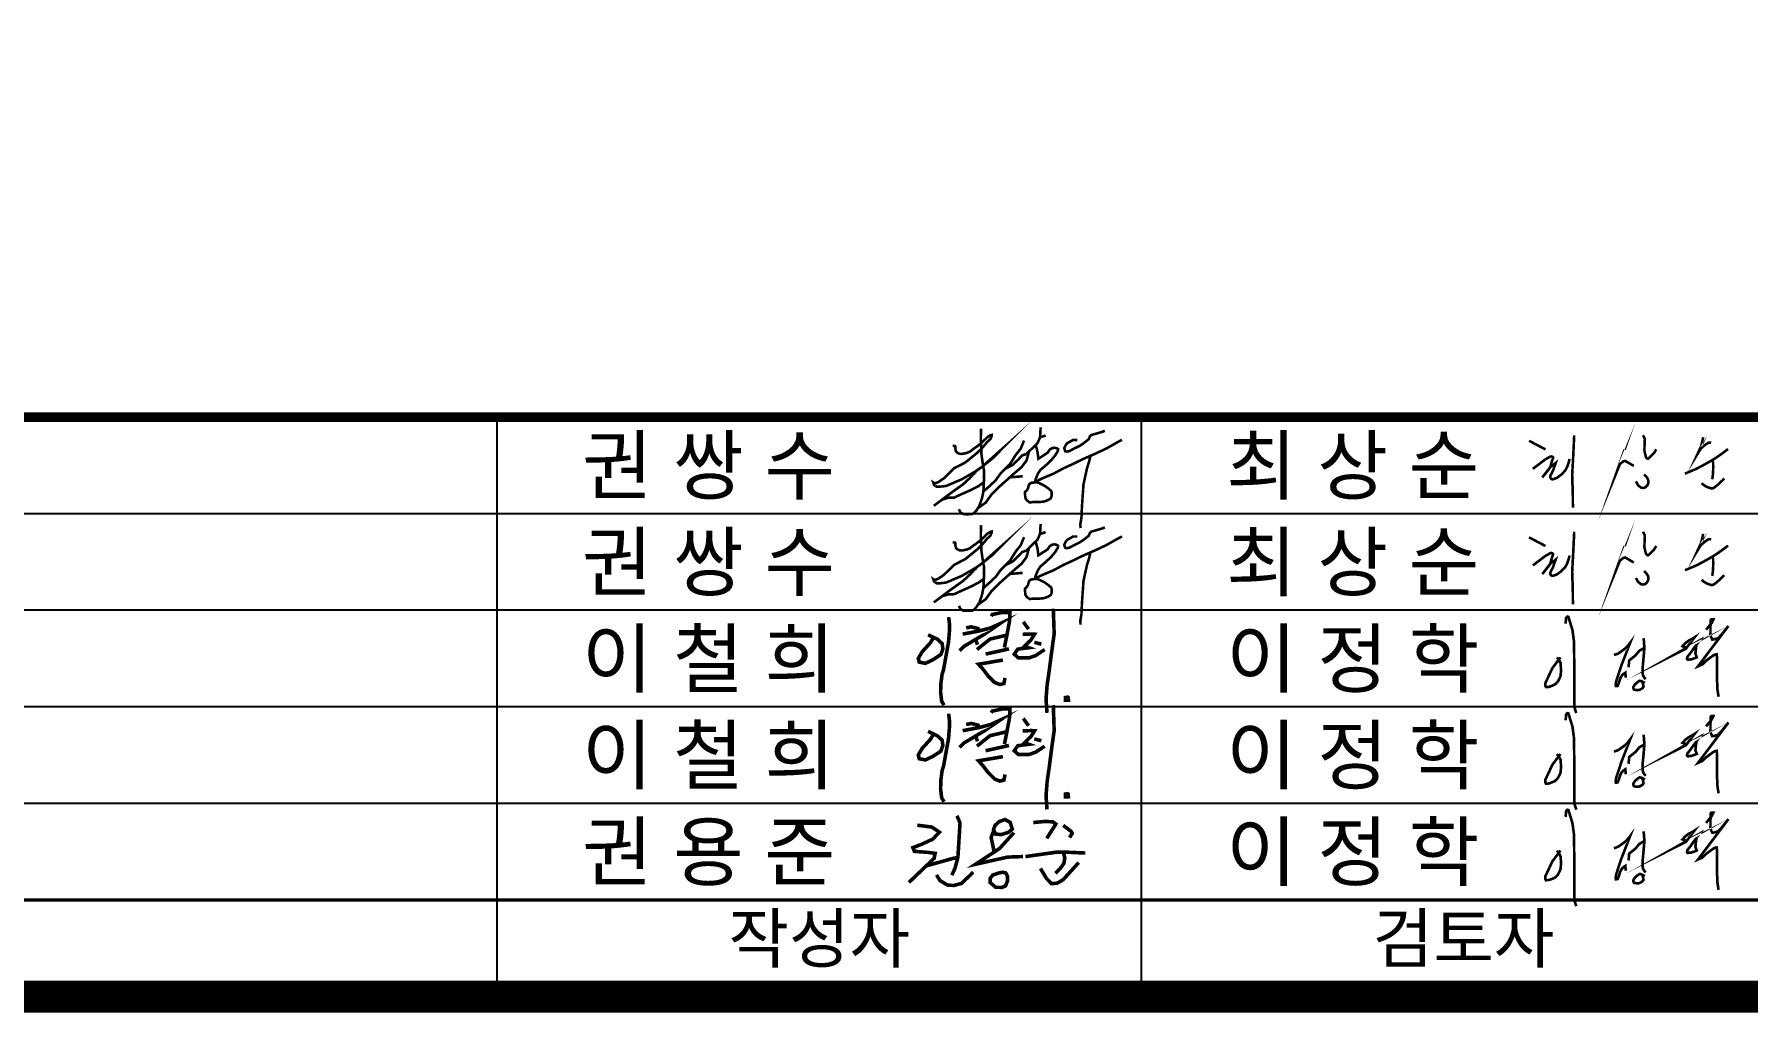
# Model space of a CAD drawing. Header units: metres. Extents: x 3558 to 3726, y 2272 to 2391.
# Drawn here: x 3644.36 to 3665.64, y 2275.62 to 2287.78 of the extents above; entities that cross this region are included whole.
import ezdxf
from ezdxf.enums import TextEntityAlignment as Align

# ---------------------------------------------------------------- set-up
doc = ezdxf.new("R2010")
doc.units = ezdxf.units.M
doc.header["$LTSCALE"] = 0.3
for name, color, linetype in [('CX-BORD', 3, 'Continuous'), ('CX-BORD-LIN1', 4, 'Continuous'), ('CX-BORD-LIN2', 3, 'Continuous'), ('CX-BORD-TEX2', 7, 'Continuous'), ('CX-BORD-TEX3', 6, 'Continuous')]:
    doc.layers.add(name, color=color, linetype=linetype)
doc.styles.add('TB_TEXT', font='돋움.ttf')
doc.styles.add('TB_WBTXT', font='돋움.ttf')
doc.styles.add('TB_WMTXT', font='돋움.ttf')

# ---------------------------------------------------------------- blocks, each defined once
blk = doc.blocks.new('CXBLKA1-KECH-한국도로공사')
at = {"layer": 'CX-BORD-LIN1', "const_width": 2}
blk.add_lwpolyline([(796, -2.273736754432321e-12), (0, 0), (0, 553.9999999999993), (796, 553.9999999999993)], close=True, dxfattribs=at)
at = {"layer": 'CX-BORD-LIN1'}
for points, const_width in [([(796, 36.00000000000114), (0, 35.99999999999886)], 0.5999999999999999), ([(558, 6.000000000000227), (270, 5.999999999999318)], 0.2)]:
    blk.add_lwpolyline(points, dxfattribs=dict(at, const_width=const_width))
for points in [[(438, 4.547473508864641e-13), (438, 36)], [(478, 2.273736754432321e-13), (478, 36.00000000000023)]]:
    blk.add_lwpolyline(points, dxfattribs=at)
at = {"layer": 'CX-BORD-LIN2'}
blk.add_line((558, 30.00000000000023), (270, 29.99999999999955), dxfattribs=at)
for points in [[(558, 24.00000000000023), (270, 23.99999999999932)], [(558, 18.00000000000136), (270, 18.00000000000045)], [(558, 12.00000000000136), (270, 12.00000000000045)]]:
    blk.add_lwpolyline(points, dxfattribs=at)
at = {"layer": 'CX-BORD-TEX2'}
for points, const_width in [([(466.2809618325991, 34.22147154769735), (466.4370267460617, 34.19793520054625), (466.4517425443337, 34.0185957468664), (466.4869830086682, 33.8744982172382), (466.5723733645136, 33.78623691542705), (466.6959086186107, 33.72451660081677), (466.8343532998842, 33.71274842725214), (466.9815112827782, 33.73334273100662), (467.1875324588473, 33.78329487203044), (467.3612176044553, 33.85978800026604), (467.5701432143978, 34.02447983364871), (467.7908801887825, 34.17740349345584), (468.0646714885515, 34.38910542447664), (468.4488312754693, 34.76875421560797), (468.6271635153098, 34.87754722450953), (468.6997743621469, 34.89494909820021), (468.701323393514, 34.82690652013733), (468.6207737607619, 34.6267223760249), (468.5514546056511, 34.57069835820474), (468.4068137987779, 34.4402469021941), (468.2734034695459, 34.27004656203533), (468.0774509975599, 34.04319623737209), (467.7649339128257, 33.74980565467084), (467.0763894559932, 33.18749978645681), (466.3694502512662, 32.82043292557753), (465.7362836669345, 32.20016254283726), (465.39394772776, 31.96567542468873), (465.1689509170392, 31.87440948280599), (465.0742663727724, 31.93631758741938), (465.1242226353788, 31.7875253076916), (465.3021676173666, 31.66909241192369), (465.5136104033299, 31.6802972154899), (465.8708557697246, 31.72348891637992), (466.1334165918524, 31.82908949521769), (466.394622011474, 31.94595747428574), (466.8606868336501, 32.14282399499533), (467.0322420610901, 32.24360463039446), (467.6578571173595, 32.60635232118037), (468.0942967140436, 32.90475063731245), (468.755926750353, 33.43732308825091), (469.2614918731997, 33.94692256205852), (468.0942967140436, 32.90475063731245), (466.926907925983, 31.82458253512121), (466.1409681199148, 31.26446755028045), (465.6172018781217, 30.86967036549575), (465.1071832899906, 30.48864444766767), (465.6172018781217, 30.86967036549575), (466.0133666584297, 30.99229723801799), (466.3740973454551, 30.99874469482055), (466.7510928622069, 31.17570547512404), (467.3952962952317, 31.46534025774125), (467.88808190907, 31.71635289622899), (468.2166701945825, 31.95453321778658), (468.1858831954887, 31.37801790594566), (468.5094371289597, 31.66082965175409), (468.9425850339176, 32.06482854672393), (469.2777567028825, 32.52654156954193), (469.8323099437257, 33.06900429402484), (470.2077564290666, 33.66924374301996), (470.5088494072115, 34.04645126409994), (470.7109980047971, 34.54284284097119)], 0.16), ([(468.038337954742, 35.28674164292423), (468.0269138481963, 34.60249746552543), (468.0669950356241, 33.68439213666241), (468.1310862097889, 33.22837541062361), (468.2230599490867, 32.70469168653906), (468.2166701945825, 31.95453321778658), (468.1858831954887, 31.37801790594566), (468.0987501793279, 30.95173459718243), (467.9388126873819, 30.48808107765834), (467.7467327938793, 30.19224922491665), (467.5906678804604, 30.02837114821049), (467.4948215626355, 29.97948315054126), (467.2059272066981, 29.96264464687082), (466.953435088697, 29.97103260036855), (466.7656150315743, 30.0747552791643), (466.6674451666331, 30.27644174331252)], 0.16), ([(469.5550333233041, 32.79777293178338), (469.9951518695452, 33.02255756639605), (470.3829906060419, 33.38887326726288), (470.5944333920052, 33.62135729204127), (470.8542834092077, 33.7062383737746), (471.1822908079193, 34.02510580033302), (471.5457322999137, 34.38378470770365), (471.7056697918597, 34.740084941687), (471.7412975140469, 35.36448670451753), (471.7056697918597, 34.740084941687), (472.0559445169929, 34.85520021405208)], 0.16), ([(474.022633506931, 34.58046343841013), (473.7467122889939, 34.58046343841013), (473.6196917142661, 34.50202981346845), (473.3852070862195, 34.37345625748893), (473.2864563345647, 34.24025054808479), (473.2061003307172, 34.0749327480178), (473.2382427322736, 33.95549830557027), (473.2750322279753, 33.87518678058657), (473.3691358854849, 33.85678336020536), (473.5277179749246, 33.88895804753227), (473.7645261500875, 34.0175316035118), (474.1597227857419, 34.21039193747018), (474.3988545079337, 34.36882410406432), (474.5849319047411, 34.51348500370185), (474.7322835165833, 34.63166751279167), (474.8012154138414, 34.80844050309204), (474.9092603539175, 34.89570025822357), (475.2057062379172, 34.97607437987133), (475.5687604720588, 35.08399103542141), (475.7296661086148, 35.14827781341117)], 0.16), ([(508.0023665018298, 33.98390616744021), (507.5173260450238, 32.60372788492444), (507.7121651506668, 33.08149695307659), (507.8019605645813, 33.15410908789457), (507.9302397273086, 33.25449849412419), (508.0367356359848, 33.28227576553584), (508.5733297940778, 32.96725803406301)], 0.16), ([(471.4325974151507, 34.27213235719935), (471.5476685891772, 33.83525010643532), (471.6026592038252, 33.41228442107493), (471.8470189070504, 33.57046620099098), (472.1740581611521, 33.78367045203666), (472.3082430060895, 33.98310343613664), (472.4596608253196, 34.07249147796645), (472.6201792040665, 34.09540185844415), (472.7650136398443, 34.05684231097874), (472.8277494115027, 34.00382293323017), (472.8060629719257, 33.88332434741713), (472.6395420965273, 33.61096624515156), (472.4015721478936, 33.32821709601811), (472.0640769318125, 33.0040289526867), (471.7223218793952, 32.71439417006948), (471.5738084940385, 32.48766903874528), (471.4886117670976, 32.28648334794232), (471.4063194740302, 32.0616987133242), (471.3931527071254, 31.93894664747384), (471.1826780657721, 31.92411123716264), (471.0552702332352, 31.85400296905462), (470.9998923606909, 31.74571073349833), (470.9596175443148, 31.58214564013432), (470.8957199991419, 31.45895539760275), (470.7756700657192, 31.34634399196401), (470.7739274053602, 31.18609652200283), (470.8006481970224, 30.9407801802943), (470.922634419665, 30.79386580060853), (471.0612727298867, 30.70040897535253), (471.3234462941618, 30.72482167585511), (471.6111788765411, 30.71956355574619), (471.9159508043085, 30.74679310630635), (472.0478121021297, 30.78291138372041), (472.2412473980949, 30.86359848871033), (472.3773685322521, 30.95918360067552), (472.4304228576802, 31.12062040731943), (472.4325527758483, 31.29689262427454), (472.3858882049681, 31.4243394402354), (472.2327277253789, 31.55604282960374), (471.9926278585335, 31.72805847314047), (471.8096485245478, 31.82151529838555), (471.6439021648548, 31.90220240338639), (471.4950015216018, 31.96010432123765), (471.396554810819, 31.97066402045292)], 0.16), ([(471.396554810819, 31.97066402045292), (471.7856385378545, 32.16654813214953), (472.5460193258186, 32.48791942541246), (473.1660191432893, 32.82099629558687), (473.7536829302553, 33.08978638778242), (474.3827833071991, 33.3981375741121), (475.093788719314, 33.70655135711675), (475.8375174197863, 34.05703010098185), (476.4408651496778, 34.39818194133366), (476.7917207615683, 34.58979034193433)], 0.16), ([(502.068608099059, 34.52904489948108), (503.0890325331411, 33.99399988014832)], 0.16), ([(504.8738071481666, 34.87410903157436), (504.8082153498826, 33.51474414114276), (504.7479483470188, 32.43330845641961), (504.7530311063083, 31.90796592063092), (504.7786869388319, 31.69678041211595), (504.7927250358834, 30.37489527662641)], 0.16), ([(509.1479236286132, 34.88068168171051), (509.2587761881323, 34.63702415169249), (509.2440119825797, 34.34321104149515), (509.2377190425277, 34.1428234582136), (509.2311840663451, 33.93390707892107), (509.2638589474218, 33.76841713801153), (509.2987121538927, 33.61607249738793), (509.3335653603635, 33.50504165761234), (509.4054500986995, 33.42663933099996), (509.4490166068017, 33.40919050980031), (509.533971297612, 33.47671666536283), (509.6799190997326, 33.62037601831528), (509.8326439142211, 33.77498978814768), (509.965521763922, 33.99486058433379)], 0.16), ([(511.748360089684, 32.48479421580581), (511.9761161125889, 32.58338396783441), (512.4388892430279, 32.77712065514973), (512.8302617074469, 32.98110754684697), (513.255519233705, 33.21905313090068), (513.6401146857015, 33.44682675641619), (514.0237419931209, 33.71427102023884), (514.4269742291972, 34.01450028891216)], 0.16), ([(512.883267625627, 34.74828972898561), (512.8176758272884, 34.45510258545622), (512.7482114505319, 34.18507620907715), (512.5357037054409, 33.71826155781858), (512.7397401850312, 34.0494761771279), (512.9028725542294, 34.1916488592133), (513.0718137912181, 34.32239764939735), (513.2141310509969, 34.41527545547527), (513.3126397665428, 34.41715335552001), (513.377263420195, 34.40768560947984)], 0.16), ([(467.8427727406306, 30.3401651512875), (468.3318794048682, 30.68895378511914), (468.6736344572855, 31.16550221824835), (469.1745524858998, 31.67378716202328), (469.6197053842043, 32.07083782684529), (470.0307795917324, 32.44372617784282), (470.55473946243, 32.88910147032473), (470.8666756604071, 33.30105014212202), (471.0182871085635, 33.86567208705381)], 0.16), ([(474.8317827079027, 33.59290065380063), (474.7528081826458, 33.24058176088036), (474.6221086583391, 32.82331237231008), (474.5312966925558, 32.4132416005439), (474.4439700474468, 32.01775585242174), (474.3949819294503, 31.77788542082525), (474.3746508923359, 31.37088188579472), (474.3543198552215, 31.14709879786713), (474.3053317372251, 30.41302767278356), (474.2780300588493, 29.77441646632613), (474.2048383252113, 29.3456292908584), (474.2232330731058, 29.10388095921988)], 0.16), ([(502.3045933512249, 32.78760559703554), (502.7000804303016, 33.08501801564856), (503.0488545312501, 33.3526970169751), (503.3848007159095, 33.54807686683128), (503.4494243695617, 33.55707513783639), (503.5181626379263, 33.53829613745714), (503.5537419528437, 33.49862549913635), (503.5537419528437, 33.44017586043631), (503.4847616483485, 33.25230761074548), (503.3792338843041, 32.8811093697814), (503.3317947977293, 32.79715158889215), (502.8879004874461, 32.24864828596677), (503.3792338843041, 32.8811093697814), (503.7258296598038, 33.15403084206449), (503.5709265199212, 32.7131938080029), (503.4578956350078, 32.47696963232013), (503.4182017054327, 32.40474872666621), (503.3906095836455, 32.33972643783002), (503.3906095836455, 32.24575319006274), (503.4310296217218, 32.17595790530507), (503.5063028662689, 32.13839990453292), (503.5525317720812, 32.13839990453292), (503.6798427901767, 32.18323476795288), (503.776899288775, 32.21210748104025), (503.9228470908956, 32.31617444151564), (504.0646802783585, 32.4232147437115), (504.2181312013481, 32.57493341766715), (504.3338244839169, 32.71084643295038), (504.4352376333582, 32.89973187850049), (504.5172878902731, 33.14894486279539), (504.5898987370556, 33.39847083042426)], 0.16), ([(513.4478169597032, 33.33293994365843), (513.5011859321339, 33.1789912634022), (513.5053005467917, 32.90184451604912), (513.4970713174762, 32.65192731924256), (513.4823071119235, 32.40420100582836), (513.4443074354267, 32.13824341285911)], 0.16), ([(469.8252424879684, 32.25728200234406), (470.62347773074, 32.32247643201734)], 0.16), ([(508.7003987759881, 32.00248688923605), (508.7848693944825, 31.8718163448821), (508.8407797465579, 31.76000304675111), (508.9634920776798, 31.66962910739952), (509.0346507075692, 31.61157069787717), (509.1595413641398, 31.60077277264375), (509.2713620682362, 31.62017773971823), (509.3446990235198, 31.68895582863027), (509.426507244304, 31.78363328890922), (509.4695896800904, 31.88042338672316), (509.4845959217737, 31.99231493069786), (509.4586980530648, 32.11915142913224), (509.4049660263836, 32.22243593125225), (509.2994382623392, 32.35795771737142), (509.2026237999262, 32.42892668966218)], 0.16), ([(512.7823385485017, 31.89051709943127), (512.9210252659386, 31.77502624706816), (513.093355009084, 31.67002033657721), (513.232041726521, 31.61751738133174), (513.3603208892482, 31.57761200550707), (513.4738358464774, 31.5692397011699), (513.6251084440182, 31.66368242394495), (513.7512092813513, 31.76446305935227), (513.9172460844447, 31.91571225828651), (514.1125692624037, 32.10256331213171), (514.1798553138206, 32.19074636810458)], 0.16), ([(466.2809618325991, 28.22147154769732), (466.4370267460617, 28.19793520054623), (466.4517425443337, 28.01859574686637), (466.4869830086682, 27.87449821723817), (466.5723733645136, 27.78623691542703), (466.6959086186107, 27.72451660081674), (466.8343532998842, 27.71274842725211), (466.9815112827782, 27.73334273100659), (467.1875324588473, 27.78329487203041), (467.3612176044553, 27.85978800026601), (467.5701432143978, 28.02447983364868), (467.7908801887825, 28.17740349345581), (468.0646714885515, 28.38910542447661), (468.4488312754693, 28.76875421560794), (468.6271635153098, 28.8775472245095), (468.6997743621469, 28.89494909820019), (468.701323393514, 28.8269065201373), (468.6207737607619, 28.62672237602487), (468.5514546056511, 28.57069835820471), (468.4068137987779, 28.44024690219408), (468.2734034695459, 28.2700465620353), (468.0774509975599, 28.04319623737206), (467.7649339128257, 27.74980565467081), (467.0763894559932, 27.18749978645678), (466.3694502512662, 26.82043292557751), (465.7362836669345, 26.20016254283723), (465.39394772776, 25.9656754246887), (465.1689509170392, 25.87440948280596), (465.0742663727724, 25.93631758741935), (465.1242226353788, 25.78752530769157), (465.3021676173666, 25.66909241192366), (465.5136104033299, 25.68029721548987), (465.8708557697246, 25.72348891637989), (466.1334165918524, 25.82908949521766), (466.394622011474, 25.94595747428571), (466.8606868336501, 26.1428239949953), (467.0322420610901, 26.24360463039443), (467.6578571173595, 26.60635232118034), (468.0942967140436, 26.90475063731242), (468.755926750353, 27.43732308825088), (469.2614918731997, 27.94692256205849), (468.0942967140436, 26.90475063731242), (466.926907925983, 25.82458253512118), (466.1409681199148, 25.26446755028041), (465.6172018781217, 24.86967036549572), (465.1071832899906, 24.48864444766764), (465.6172018781217, 24.86967036549572), (466.0133666584297, 24.99229723801795), (466.3740973454551, 24.99874469482052), (466.7510928622069, 25.175705475124), (467.3952962952317, 25.46534025774122), (467.88808190907, 25.71635289622895), (468.2166701945825, 25.95453321778655), (468.1858831954887, 25.37801790594563), (468.5094371289597, 25.66082965175406), (468.9425850339176, 26.0648285467239), (469.2777567028825, 26.52654156954191), (469.8323099437257, 27.06900429402481), (470.2077564290666, 27.66924374301993), (470.5088494072115, 28.04645126409991), (470.7109980047971, 28.54284284097116)], 0.16), ([(468.038337954742, 29.2867416429242), (468.0269138481963, 28.6024974655254), (468.0669950356241, 27.68439213666238), (468.1310862097889, 27.22837541062358), (468.2230599490867, 26.70469168653904), (468.2166701945825, 25.95453321778655), (468.1858831954887, 25.37801790594563), (468.0987501793279, 24.95173459718239), (467.9388126873819, 24.48808107765831), (467.7467327938793, 24.19224922491662), (467.5906678804604, 24.02837114821045), (467.4948215626355, 23.97948315054123), (467.2059272066981, 23.96264464687079), (466.953435088697, 23.97103260036852), (466.7656150315743, 24.07475527916426), (466.6674451666331, 24.27644174331249)], 0.16), ([(469.5550333233041, 26.79777293178336), (469.9951518695452, 27.02255756639602), (470.3829906060419, 27.38887326726285), (470.5944333920052, 27.62135729204124), (470.8542834092077, 27.70623837377457), (471.1822908079193, 28.02510580033299), (471.5457322999137, 28.38378470770363), (471.7056697918597, 28.74008494168697), (471.7412975140469, 29.3644867045175), (471.7056697918597, 28.74008494168697), (472.0559445169929, 28.85520021405205)], 0.16), ([(474.022633506931, 28.58046343841011), (473.7467122889939, 28.58046343841011), (473.6196917142661, 28.50202981346843), (473.3852070862195, 28.3734562574889), (473.2864563345647, 28.24025054808476), (473.2061003307172, 28.07493274801777), (473.2382427322736, 27.95549830557025), (473.2750322279753, 27.87518678058655), (473.3691358854849, 27.85678336020533), (473.5277179749246, 27.88895804753224), (473.7645261500875, 28.01753160351177), (474.1597227857419, 28.21039193747015), (474.3988545079337, 28.36882410406429), (474.5849319047411, 28.51348500370182), (474.7322835165833, 28.63166751279164), (474.8012154138414, 28.80844050309202), (474.9092603539175, 28.89570025822354), (475.2057062379172, 28.97607437987131), (475.5687604720588, 29.08399103542138), (475.7296661086148, 29.14827781341114)], 0.16), ([(504.8738071481666, 28.87410903157433), (504.8082153498826, 27.51474414114273), (504.7479483470188, 26.43330845641958), (504.7530311063083, 25.90796592063089), (504.7786869388319, 25.69678041211591), (504.7927250358834, 24.37489527662638)], 0.16), ([(508.0023665018298, 27.98390616744018), (507.5173260450238, 26.60372788492441), (507.7121651506668, 27.08149695307657), (507.8019605645813, 27.15410908789454), (507.9302397273086, 27.25449849412416), (508.0367356359848, 27.28227576553581), (508.5733297940778, 26.96725803406298)], 0.16), ([(509.1479236286132, 28.88068168171048), (509.2587761881323, 28.63702415169246), (509.2440119825797, 28.34321104149512), (509.2377190425277, 28.14282345821357), (509.2311840663451, 27.93390707892104), (509.2638589474218, 27.7684171380115), (509.2987121538927, 27.6160724973879), (509.3335653603635, 27.50504165761231), (509.4054500986995, 27.42663933099993), (509.4490166068017, 27.40919050980028), (509.533971297612, 27.4767166653628), (509.6799190997326, 27.62037601831526), (509.8326439142211, 27.77498978814765), (509.965521763922, 27.99486058433376)], 0.16), ([(512.883267625627, 28.74828972898558), (512.8176758272884, 28.45510258545619), (512.7482114505319, 28.18507620907712), (512.5357037054409, 27.71826155781855), (512.7397401850312, 28.04947617712787), (512.9028725542294, 28.19164885921327), (513.0718137912181, 28.32239764939732), (513.2141310509969, 28.41527545547524), (513.3126397665428, 28.41715335551999), (513.377263420195, 28.40768560947981)], 0.16), ([(467.8427727406306, 24.34016515128747), (468.3318794048682, 24.68895378511911), (468.6736344572855, 25.16550221824832), (469.1745524858998, 25.67378716202325), (469.6197053842043, 26.07083782684526), (470.0307795917324, 26.44372617784279), (470.55473946243, 26.8891014703247), (470.8666756604071, 27.30105014212199), (471.0182871085635, 27.86567208705378)], 0.16), ([(471.4325974151507, 28.27213235719933), (471.5476685891772, 27.8352501064353), (471.6026592038252, 27.4122844210749), (471.8470189070504, 27.57046620099095), (472.1740581611521, 27.78367045203663), (472.3082430060895, 27.98310343613662), (472.4596608253196, 28.07249147796642), (472.6201792040665, 28.09540185844412), (472.7650136398443, 28.05684231097871), (472.8277494115027, 28.00382293323014), (472.8060629719257, 27.8833243474171), (472.6395420965273, 27.61096624515153), (472.4015721478936, 27.32821709601808), (472.0640769318125, 27.00402895268667), (471.7223218793952, 26.71439417006945), (471.5738084940385, 26.48766903874525), (471.4886117670976, 26.28648334794229), (471.4063194740302, 26.06169871332418), (471.3931527071254, 25.93894664747381), (471.1826780657721, 25.92411123716261), (471.0552702332352, 25.85400296905459), (470.9998923606909, 25.7457107334983), (470.9596175443148, 25.58214564013429), (470.8957199991419, 25.45895539760272), (470.7756700657192, 25.34634399196398), (470.7739274053602, 25.1860965220028), (470.8006481970224, 24.94078018029427), (470.922634419665, 24.7938658006085), (471.0612727298867, 24.7004089753525), (471.3234462941618, 24.72482167585508), (471.6111788765411, 24.71956355574616), (471.9159508043085, 24.74679310630631), (472.0478121021297, 24.78291138372037), (472.2412473980949, 24.86359848871029), (472.3773685322521, 24.95918360067549), (472.4304228576802, 25.12062040731939), (472.4325527758483, 25.29689262427451), (472.3858882049681, 25.42433944023537), (472.2327277253789, 25.55604282960371), (471.9926278585335, 25.72805847314044), (471.8096485245478, 25.82151529838552), (471.6439021648548, 25.90220240338635), (471.4950015216018, 25.96010432123762), (471.396554810819, 25.97066402045289)], 0.16), ([(471.396554810819, 25.97066402045289), (471.7856385378545, 26.1665481321495), (472.5460193258186, 26.48791942541243), (473.1660191432893, 26.82099629558684), (473.7536829302553, 27.0897863877824), (474.3827833071991, 27.39813757411207), (475.093788719314, 27.70655135711672), (475.8375174197863, 28.05703010098182), (476.4408651496778, 28.39818194133363), (476.7917207615683, 28.5897903419343)], 0.16), ([(474.8317827079027, 27.5929006538006), (474.7528081826458, 27.24058176088033), (474.6221086583391, 26.82331237231006), (474.5312966925558, 26.41324160054387), (474.4439700474468, 26.01775585242171), (474.3949819294503, 25.77788542082521), (474.3746508923359, 25.37088188579469), (474.3543198552215, 25.1470987978671), (474.3053317372251, 24.41302767278353), (474.2780300588493, 23.7744164663261), (474.2048383252113, 23.34562929085837), (474.2232330731058, 23.10388095921985)], 0.16), ([(502.068608099059, 28.52904489948105), (503.0890325331411, 27.99399988014829)], 0.16), ([(511.748360089684, 26.48479421580578), (511.9761161125889, 26.58338396783438), (512.4388892430279, 26.7771206551497), (512.8302617074469, 26.98110754684694), (513.255519233705, 27.21905313090065), (513.6401146857015, 27.44682675641616), (514.0237419931209, 27.71427102023881), (514.4269742291972, 28.01450028891213)], 0.16), ([(502.3045933512249, 26.78760559703551), (502.7000804303016, 27.08501801564853), (503.0488545312501, 27.35269701697507), (503.3848007159095, 27.54807686683125), (503.4494243695617, 27.55707513783636), (503.5181626379263, 27.53829613745711), (503.5537419528437, 27.49862549913632), (503.5537419528437, 27.44017586043628), (503.4847616483485, 27.25230761074545), (503.3792338843041, 26.88110936978137), (503.3317947977293, 26.79715158889212), (502.8879004874461, 26.24864828596674), (503.3792338843041, 26.88110936978137), (503.7258296598038, 27.15403084206446), (503.5709265199212, 26.71319380800287), (503.4578956350078, 26.47696963232011), (503.4182017054327, 26.40474872666618), (503.3906095836455, 26.33972643783), (503.3906095836455, 26.24575319006271), (503.4310296217218, 26.17595790530504), (503.5063028662689, 26.13839990453289), (503.5525317720812, 26.13839990453289), (503.6798427901767, 26.18323476795285), (503.776899288775, 26.21210748104022), (503.9228470908956, 26.31617444151561), (504.0646802783585, 26.42321474371147), (504.2181312013481, 26.57493341766713), (504.3338244839169, 26.71084643295035), (504.4352376333582, 26.89973187850046), (504.5172878902731, 27.14894486279536), (504.5898987370556, 27.39847083042423)], 0.16), ([(513.4478169597032, 27.3329399436584), (513.5011859321339, 27.17899126340217), (513.5053005467917, 26.9018445160491), (513.4970713174762, 26.65192731924253), (513.4823071119235, 26.40420100582833), (513.4443074354267, 26.13824341285908)], 0.16), ([(469.8252424879684, 26.25728200234403), (470.62347773074, 26.32247643201731)], 0.16), ([(508.7003987759881, 26.00248688923602), (508.7848693944825, 25.87181634488206), (508.8407797465579, 25.76000304675108), (508.9634920776798, 25.66962910739949), (509.0346507075692, 25.61157069787714), (509.1595413641398, 25.60077277264372), (509.2713620682362, 25.6201777397182), (509.3446990235198, 25.68895582863024), (509.426507244304, 25.78363328890919), (509.4695896800904, 25.88042338672312), (509.4845959217737, 25.99231493069783), (509.4586980530648, 26.11915142913222), (509.4049660263836, 26.22243593125222), (509.2994382623392, 26.35795771737139), (509.2026237999262, 26.42892668966215)], 0.16), ([(512.7823385485017, 25.89051709943124), (512.9210252659386, 25.77502624706813), (513.093355009084, 25.67002033657718), (513.232041726521, 25.61751738133171), (513.3603208892482, 25.57761200550704), (513.4738358464774, 25.56923970116986), (513.6251084440182, 25.66368242394492), (513.7512092813513, 25.76446305935224), (513.9172460844447, 25.91571225828648), (514.1125692624037, 26.10256331213168), (514.1798553138206, 26.19074636810456)], 0.16), ([(466.0269821094379, 23.57385329695252), (466.0791634927364, 23.16549791804708), (466.074815717575, 22.66591404548468), (466.0225260439663, 22.02586581364633), (465.9051199518857, 21.3785794931434), (465.7079276354698, 20.29141368545381), (465.6221913117618, 20.03193007211674), (465.5482694363848, 19.44980650164432), (465.530875103194, 18.89809242905751), (465.5961014282492, 18.35072211072973), (465.743946795276, 18.10744677125869)], 0.2228391889910013), ([(466.8996080608975, 22.52094438471035), (467.9275449457298, 22.713497109068), (468.6421688687827, 22.90754494990872), (469.2053738445557, 23.165782395656), (468.2260690068684, 22.49814434105551), (466.9953286141916, 21.76723833751201), (466.7062694494629, 21.4851717085247)], 0.2228391889910013), ([(467.7903136454248, 21.56094251274052), (468.5966917871081, 22.21079556786852), (469.6465210937081, 22.45620384579176), (469.8165271838701, 23.35846899182965), (469.8387816508559, 23.86611992853241), (469.3566053041336, 23.86611992853241), (468.7409037717701, 23.74013367742916), (468.6741403708127, 23.63267451331665)], 0.2228391889910013), ([(472.5286224573803, 24.10582256391504), (472.5821809055251, 22.53271480668232), (472.4215055610902, 21.38766346819326), (472.2819840015276, 20.30410048455548), (472.1427323596049, 19.34097322057468), (472.0767916417541, 18.48093690909649), (472.1368184156219, 17.62639320375943)], 0.2228391889910013), ([(504.3414634598145, 23.16752918698918), (504.3569194626063, 23.36831404263066), (504.3723754653976, 23.52662515749111), (504.4453829056692, 23.60926795265284), (504.5138493321137, 23.59026288115378), (504.7621966687836, 22.78317312189368), (504.865640727253, 22.02086511548064), (504.8803304339617, 19.29118024262169), (504.875498511436, 18.00213610399609), (505.0011107587608, 17.61590547194393)], 0.1637868039083859), ([(513.0612967764846, 22.79006778137738), (513.400680797386, 23.20294364782931), (513.5013836917801, 23.39191906421048), (513.5159090232482, 23.43365173579539), (513.4578065148196, 23.43365173579539), (513.386993897898, 23.43365173579539), (513.3524952009247, 23.38829020854362), (513.3452319439127, 23.29756770831774), (513.3361534639255, 23.00544177861135), (513.3357182834341, 22.70793215025034), (513.333430038185, 22.46558755764563), (513.383763155769, 22.30783515463979), (513.4455351344855, 22.18209062213834), (513.5667920292253, 22.19809428025167), (513.818456434589, 22.2758272841354), (514.0197877223688, 22.48845040147412), (514.4499045106913, 23.02800974673879), (512.5598186654031, 20.52122984132092), (512.8410918999859, 20.6425201987592), (513.0688320213039, 20.87298274173359), (513.4781866794799, 21.17258365960593), (513.6136768144343, 21.24748375050464), (513.72898900175, 21.26764947936829), (513.7409387269383, 19.74020055355719), (513.76400092789, 19.09490609836208), (513.8377994979144, 18.62937219389035)], 0.1637868039083859), ([(464.7519897702427, 22.4783628494048), (465.3374847710139, 22.19801080944492), (465.628394568664, 21.92705489756734), (465.6699683503338, 21.59824769637692), (465.5487122952675, 21.2521343449018), (465.053293821447, 20.92678785887664), (464.5849899484078, 20.7043360229317), (464.2038985660424, 20.78048141078635), (464.1450031834809, 21.00891564350678), (464.3840516199446, 21.42079030649714), (464.8865978589917, 21.96843158652927), (465.1397224195733, 22.38099105534736)], 0.2228391889910013), ([(467.1180441640424, 22.90177108423117), (467.4221427517722, 22.97023428941633), (467.8547318338326, 22.86753915983128), (467.9275449457298, 22.713497109068)], 0.2228391889910013), ([(469.6465210937081, 22.45620384579176), (469.4954852031986, 21.69158724559325)], 0.2228391889910013), ([(470.6240302517659, 22.50594173072039), (471.1767019744817, 22.52792953287641), (471.3650010457855, 22.5132712126439), (471.1375752305792, 22.15413560899474), (470.7438898467063, 21.7710929447512), (471.0056711670515, 21.67541836212973), (470.3248693789494, 21.58743883446757), (470.1013242359223, 21.27274481202829), (470.3587400020996, 21.04602967363668), (471.0158310609779, 21.03926206717149), (471.435827757804, 21.18814940940604), (471.9913069472314, 21.56036840860678)], 0.2228391889910013), ([(470.666473588468, 23.28231781144447), (470.9937786281534, 22.82737568420137)], 0.2228391889910013), ([(507.3397328797077, 21.21849613882549), (507.6067007381798, 21.31302541783852), (507.8463420999028, 21.48317812006214), (508.0439400593877, 21.62812338406724), (508.2079049526603, 21.79827608629078), (508.3487461520851, 21.98313321985464), (507.8090005390649, 20.59602683657975), (507.5364888595456, 19.77181100699831), (507.4591307969119, 19.51637160530107), (507.4538518683382, 19.36572337872445), (507.4609306466634, 19.29262524441238), (507.5718342663887, 19.30441528395554), (507.6402640336068, 19.47654952871901), (507.7346497155362, 19.77130051729785), (507.8384733743807, 19.96229904704141), (507.9894916480231, 20.08491523657913), (508.0555610340959, 20.12500170359248), (508.0626398124211, 19.81846067547048)], 0.1637868039083859), ([(511.8035199078365, 21.6896365615605), (511.6015110156499, 21.76570285260023), (511.7713153688905, 21.95586830306056), (511.9821071021435, 22.11385183983954), (512.2368130407267, 22.24843100354218), (512.3451363239492, 22.31864578560449), (511.8093747410289, 21.61357027052086), (511.2765411659822, 21.34441249739331), (512.6613233325509, 22.12555430351667), (512.3539191650154, 21.71596696626451), (512.055297838546, 21.29760264268517), (511.9001323421193, 21.1074366379472), (511.8767106442392, 20.97578350587205), (511.9176980242514, 20.92897365116391), (512.1343445906966, 20.95237857851798), (512.3217146260695, 21.01089089690324), (512.4856641461176, 21.07525472426585), (512.3978345529015, 21.30345359738487), (512.4241830760998, 21.54628041153077), (512.4645953702293, 21.86343267095595)], 0.1637868039083859), ([(509.1845209295149, 22.26774369912782), (509.231998175122, 21.66976071989919), (509.1519143216366, 20.75881540616403), (509.1144509575633, 20.37320556506137), (509.1266762182258, 20.06589852524983), (509.14695941332, 19.94059519774467), (509.2391585497894, 19.79317951832682), (509.3092297042969, 19.71947167861786)], 0.1637868039083859), ([(467.7167905033223, 22.19569654789598), (467.8154531602404, 21.86126011809821)], 0.2228391889910013), ([(468.324563085135, 21.27681567373946), (469.1348865499285, 21.45805687326347), (469.775335268166, 21.60130299530015)], 0.2228391889910013), ([(471.3481239200491, 22.01051689505556), (471.7860030646007, 21.89584409962946)], 0.2228391889910013), ([(508.2461629941533, 20.45980146830556), (508.2884476377512, 20.8883927685014), (508.6760030644456, 21.19437286765829), (508.9138611321973, 21.48257672882971), (509.231998175122, 21.66976071989919)], 0.1637868039083859), ([(469.3969442530068, 20.90648954478258), (467.8839896130017, 20.64867495376159), (468.1521713755907, 20.35547443754258), (468.4760159741541, 19.92578323796934), (468.8858802537004, 19.51631311875019), (469.2147837876736, 19.38993297557315), (469.4627249598015, 19.45059557302104), (469.5285056665962, 19.79940373840667)], 0.2228391889910013), ([(504.0225009930227, 21.07596863385782), (503.5181622797408, 20.40892654143288), (503.1917934666989, 19.71109986924078), (503.0879591648533, 19.49369333592458), (503.0697785537654, 19.33404308630143), (503.1184525457242, 19.23189969543639), (503.2985451334172, 19.23919565192669), (503.5029747170894, 19.31458738708633), (503.6976695023699, 19.40457103522674), (503.8582924932788, 19.57724292929475), (503.9848436898166, 19.82044221801042), (504.0359513813736, 19.97122568832968), (504.0507061286445, 20.30055362424438), (504.0385376306551, 20.56564078243114), (504.0263691326651, 20.711560466516), (503.9146955904095, 20.93338441527665), (503.7927351538175, 21.06663182712082)], 0.1637868039083859), ([(509.2617323552437, 19.48111178792074), (509.0479724072238, 19.59952655299618), (508.9341218587335, 19.62042337405848), (508.8109776051219, 19.54380169682999), (508.6413648259019, 19.38823702764373), (508.5484254095742, 19.24195983448521), (508.5484254095742, 19.15140749749285), (508.5809539687779, 19.07246450553508), (508.6669222193474, 19.05388955347963), (508.799360178081, 19.03531460142426), (508.9085644652882, 19.05156768447278), (509.0247375531418, 19.10497011735439), (509.1199995088331, 19.16998244954822), (509.1780866440378, 19.25589104852679), (509.1385881016321, 19.46021496685844), (509.0712750242785, 19.58661780208318)], 0.1637868039083859), ([(472.5286224573803, 18.10582256391542), (472.5821809055251, 16.5327148066827), (472.4215055610902, 15.38766346819364), (472.2819840015276, 14.30410048455586), (472.1427323596049, 13.34097322057506), (472.0767916417541, 12.48093690909687), (472.1368184156219, 11.62639320375981)], 0.2228391889910013), ([(473.4286458574475, 18.60331634454307), (473.288025232045, 18.58230876727014), (473.288025232045, 18.4076852120329), (473.4641311376188, 18.41687602708975), (473.4615030772425, 18.56261480719133), (473.4286458574475, 18.60331634454307)], 0.2228391889910013), ([(466.0269821094379, 17.5738532969529), (466.0791634927364, 17.16549791804746), (466.074815717575, 16.66591404548506), (466.0225260439663, 16.02586581364671), (465.9051199518857, 15.37857949314378), (465.7079276354698, 14.29141368545419), (465.6221913117618, 14.03193007211712), (465.5482694363848, 13.4498065016447), (465.530875103194, 12.89809242905789), (465.5961014282492, 12.35072211073011), (465.743946795276, 12.10744677125907)], 0.2228391889910013), ([(466.8996080608975, 16.52094438471073), (467.9275449457298, 16.71349710906838), (468.6421688687827, 16.9075449499091), (469.2053738445557, 17.16578239565638), (468.2260690068684, 16.49814434105589), (466.9953286141916, 15.76723833751239), (466.7062694494629, 15.48517170852508)], 0.2228391889910013), ([(467.1180441640424, 16.90177108423155), (467.4221427517722, 16.97023428941671), (467.8547318338326, 16.86753915983166), (467.9275449457298, 16.71349710906838)], 0.2228391889910013), ([(467.7903136454248, 15.5609425127409), (468.5966917871081, 16.2107955678689), (469.6465210937081, 16.45620384579214), (469.8165271838701, 17.35846899183003), (469.8387816508559, 17.86611992853279), (469.3566053041336, 17.86611992853279), (468.7409037717701, 17.74013367742954), (468.6741403708127, 17.63267451331703)], 0.2228391889910013), ([(470.666473588468, 17.28231781144485), (470.9937786281534, 16.82737568420175)], 0.2228391889910013), ([(504.3414634598145, 17.16752918698956), (504.3569194626063, 17.36831404263104), (504.3723754653976, 17.52662515749149), (504.4453829056692, 17.60926795265322), (504.5138493321137, 17.59026288115416), (504.7621966687836, 16.78317312189406), (504.865640727253, 16.02086511548102), (504.8803304339617, 13.29118024262207), (504.875498511436, 12.00213610399647), (505.0011107587608, 11.61590547194431)], 0.1637868039083859), ([(511.8035199078365, 15.68963656156089), (511.6015110156499, 15.76570285260061), (511.7713153688905, 15.95586830306094), (511.9821071021435, 16.11385183983992), (512.2368130407267, 16.24843100354256), (512.3451363239492, 16.31864578560487), (511.8093747410289, 15.61357027052124), (511.2765411659822, 15.34441249739369), (512.6613233325509, 16.12555430351705), (512.3539191650154, 15.71596696626489), (512.055297838546, 15.29760264268555), (511.9001323421193, 15.10743663794758), (511.8767106442392, 14.97578350587243), (511.9176980242514, 14.92897365116429), (512.1343445906966, 14.95237857851836), (512.3217146260695, 15.01089089690362), (512.4856641461176, 15.07525472426623), (512.3978345529015, 15.30345359738525), (512.4241830760998, 15.54628041153115), (512.4645953702293, 15.86343267095633)], 0.1637868039083859), ([(513.0612967764846, 16.79006778137776), (513.400680797386, 17.2029436478297), (513.5013836917801, 17.39191906421086), (513.5159090232482, 17.43365173579577), (513.4578065148196, 17.43365173579577), (513.386993897898, 17.43365173579577), (513.3524952009247, 17.388290208544), (513.3452319439127, 17.29756770831812), (513.3361534639255, 17.00544177861173), (513.3357182834341, 16.70793215025072), (513.333430038185, 16.46558755764601), (513.383763155769, 16.30783515464017), (513.4455351344855, 16.18209062213872), (513.5667920292253, 16.19809428025205), (513.818456434589, 16.27582728413578), (514.0197877223688, 16.4884504014745), (514.4499045106913, 17.02800974673917), (512.5598186654031, 14.5212298413213), (512.8410918999859, 14.64252019875958), (513.0688320213039, 14.87298274173397), (513.4781866794799, 15.17258365960631), (513.6136768144343, 15.24748375050502), (513.72898900175, 15.26764947936867), (513.7409387269383, 13.74020055355757), (513.76400092789, 13.09490609836246), (513.8377994979144, 12.62937219389073)], 0.1637868039083859), ([(464.7519897702427, 16.47836284940518), (465.3374847710139, 16.1980108094453), (465.628394568664, 15.92705489756772), (465.6699683503338, 15.5982476963773), (465.5487122952675, 15.25213434490218), (465.053293821447, 14.92678785887702), (464.5849899484078, 14.70433602293208), (464.2038985660424, 14.78048141078673), (464.1450031834809, 15.00891564350716), (464.3840516199446, 15.42079030649752), (464.8865978589917, 15.96843158652965), (465.1397224195733, 16.38099105534774)], 0.2228391889910013), ([(467.7167905033223, 16.19569654789636), (467.8154531602404, 15.86126011809859)], 0.2228391889910013), ([(469.6465210937081, 16.45620384579214), (469.4954852031986, 15.69158724559363)], 0.2228391889910013), ([(470.6240302517659, 16.50594173072077), (471.1767019744817, 16.52792953287679), (471.3650010457855, 16.51327121264428), (471.1375752305792, 16.15413560899512), (470.7438898467063, 15.77109294475158), (471.0056711670515, 15.67541836213011), (470.3248693789494, 15.58743883446795), (470.1013242359223, 15.27274481202867), (470.3587400020996, 15.04602967363706), (471.0158310609779, 15.03926206717187), (471.435827757804, 15.18814940940642), (471.9913069472314, 15.56036840860716)], 0.2228391889910013), ([(471.3481239200491, 16.01051689505594), (471.7860030646007, 15.89584409962984)], 0.2228391889910013), ([(507.3397328797077, 15.21849613882587), (507.6067007381798, 15.3130254178389), (507.8463420999028, 15.48317812006252), (508.0439400593877, 15.62812338406762), (508.2079049526603, 15.79827608629116), (508.3487461520851, 15.98313321985502), (507.8090005390649, 14.59602683658013), (507.5364888595456, 13.77181100699869), (507.4591307969119, 13.51637160530145), (507.4538518683382, 13.36572337872483), (507.4609306466634, 13.29262524441276), (507.5718342663887, 13.30441528395592), (507.6402640336068, 13.47654952871939), (507.7346497155362, 13.77130051729823), (507.8384733743807, 13.96229904704179), (507.9894916480231, 14.08491523657951), (508.0555610340959, 14.12500170359286), (508.0626398124211, 13.81846067547086)], 0.1637868039083859), ([(509.1845209295149, 16.2677436991282), (509.231998175122, 15.66976071989957), (509.1519143216366, 14.75881540616441), (509.1144509575633, 14.37320556506175), (509.1266762182258, 14.06589852525021), (509.14695941332, 13.94059519774505), (509.2391585497894, 13.7931795183272), (509.3092297042969, 13.71947167861824)], 0.1637868039083859), ([(469.3969442530068, 14.90648954478296), (467.8839896130017, 14.64867495376197), (468.1521713755907, 14.35547443754296), (468.4760159741541, 13.92578323796972), (468.8858802537004, 13.51631311875057), (469.2147837876736, 13.38993297557353), (469.4627249598015, 13.45059557302142), (469.5285056665962, 13.79940373840705)], 0.2228391889910013), ([(468.324563085135, 15.27681567373984), (469.1348865499285, 15.45805687326385), (469.775335268166, 15.60130299530053)], 0.2228391889910013), ([(504.0225009930227, 15.0759686338582), (503.5181622797408, 14.40892654143326), (503.1917934666989, 13.71109986924116), (503.0879591648533, 13.49369333592496), (503.0697785537654, 13.33404308630181), (503.1184525457242, 13.23189969543677), (503.2985451334172, 13.23919565192707), (503.5029747170894, 13.31458738708671), (503.6976695023699, 13.40457103522713), (503.8582924932788, 13.57724292929513), (503.9848436898166, 13.8204422180108), (504.0359513813736, 13.97122568833006), (504.0507061286445, 14.30055362424476), (504.0385376306551, 14.56564078243152), (504.0263691326651, 14.71156046651638), (503.9146955904095, 14.93338441527703), (503.7927351538175, 15.0666318271212)], 0.1637868039083859), ([(508.2461629941533, 14.45980146830594), (508.2884476377512, 14.88839276850178), (508.6760030644456, 15.19437286765868), (508.9138611321973, 15.48257672883009), (509.231998175122, 15.66976071989957)], 0.1637868039083859), ([(509.2617323552437, 13.48111178792112), (509.0479724072238, 13.59952655299656), (508.9341218587335, 13.62042337405886), (508.8109776051219, 13.54380169683037), (508.6413648259019, 13.38823702764411), (508.5484254095742, 13.24195983448559), (508.5484254095742, 13.15140749749323), (508.5809539687779, 13.07246450553546), (508.6669222193474, 13.05388955348001), (508.799360178081, 13.03531460142464), (508.9085644652882, 13.05156768447316), (509.0247375531418, 13.10497011735477), (509.1199995088331, 13.1699824495486), (509.1780866440378, 13.25589104852717), (509.1385881016321, 13.46021496685882), (509.0712750242785, 13.58661780208356)], 0.1637868039083859), ([(473.4286458574475, 12.60331634454345), (473.288025232045, 12.58230876727052), (473.288025232045, 12.40768521203328), (473.4641311376188, 12.41687602709013), (473.4615030772425, 12.56261480719171), (473.4286458574475, 12.60331634454345)], 0.2228391889910013), ([(464.0841065917807, 10.64713393554342), (464.9873603214357, 10.53611551908074), (465.4558937102483, 10.21754162125313), (465.0501532238038, 9.787949306962844), (464.3449397616378, 9.459721174761569), (463.8087834947244, 9.256992056464298), (463.9053878361428, 9.025301743284388), (464.7313635629889, 8.961169181665866), (465.1902370003354, 8.903246791900699), (465.1274440979673, 8.589499257140744), (463.5672766634764, 7.097992441853364)], 0.2228391889910013), ([(466.5476902567759, 11.24045533806776), (466.7360689638797, 10.78672819196248), (466.6054955093196, 8.65224876409269), (466.4172020749384, 7.951402779495027), (466.2239933921016, 7.545945297019728)], 0.2228391889910013), ([(469.9789696960747, 10.401692258217), (469.8551408312123, 10.81985664970631), (469.5306250266153, 11.00333687467531), (469.1548699691305, 10.866793784658), (468.9072122394057, 10.6321096181378), (468.8132738772642, 10.36755629718283), (468.9541830293956, 10.09446936302908), (469.3085877277942, 10.06886776931304), (469.739853718904, 10.2054116134496), (469.9789696960747, 10.401692258217)], 0.2228391889910013), ([(471.2867073462028, 10.81627382924779), (472.0048935246696, 10.88281429356556), (472.494780490407, 10.85904973429223), (472.6897847271807, 10.72596880565669), (472.1237974875603, 9.832424996750035)], 0.2228391889910013), ([(473.1416239693556, 10.64041699556793), (473.6362685094578, 10.26493801481553), (473.6980992780855, 10.13661029968233), (473.5363884083483, 9.879954115296812)], 0.2228391889910013), ([(504.3414634598146, 11.16752918699067), (504.3569194626064, 11.36831404263215), (504.3723754653977, 11.5266251574926), (504.4453829056692, 11.60926795265433), (504.5138493321138, 11.59026288115528), (504.7621966687836, 10.78317312189517), (504.8656407272531, 10.02086511548213), (504.8803304339617, 7.291180242623177), (504.875498511436, 6.002136103997586), (505.0011107587609, 5.615905471945425)], 0.1637868039083859), ([(511.8035199078365, 9.689636561561997), (511.60151101565, 9.76570285260172), (511.7713153688906, 9.955868303062054), (511.9821071021436, 10.11385183984103), (512.2368130407267, 10.24843100354367), (512.3451363239492, 10.31864578560598), (511.8093747410289, 9.613570270522352), (511.2765411659823, 9.344412497394806), (512.6613233325509, 10.12555430351816), (512.3539191650154, 9.715966966266002), (512.055297838546, 9.297602642686662), (511.9001323421194, 9.107436637948688), (511.8767106442392, 8.975783505873544), (511.9176980242514, 8.9289736511654), (512.1343445906966, 8.952378578519472), (512.3217146260695, 9.010890896904733), (512.4856641461176, 9.075254724267346), (512.3978345529015, 9.303453597386358), (512.4241830760998, 9.546280411532258), (512.4645953702293, 9.863432670957444)], 0.1637868039083859), ([(513.0612967764846, 10.79006778137887), (513.400680797386, 11.20294364783081), (513.5013836917801, 11.39191906421197), (513.5159090232482, 11.43365173579688), (513.4578065148196, 11.43365173579688), (513.386993897898, 11.43365173579688), (513.3524952009247, 11.38829020854511), (513.3452319439127, 11.29756770831923), (513.3361534639255, 11.00544177861284), (513.3357182834341, 10.70793215025184), (513.333430038185, 10.46558755764712), (513.383763155769, 10.30783515464128), (513.4455351344855, 10.18209062213983), (513.5667920292253, 10.19809428025317), (513.818456434589, 10.27582728413689), (514.0197877223688, 10.48845040147561), (514.4499045106913, 11.02800974674028), (512.5598186654031, 8.521229841322409), (512.8410918999859, 8.642520198760693), (513.0688320213039, 8.872982741735079), (513.4781866794799, 9.172583659607426), (513.6136768144343, 9.247483750506127), (513.72898900175, 9.26764947936978), (513.7409387269383, 7.74020055355868), (513.76400092789, 7.094906098363573), (513.8377994979144, 6.629372193891847)], 0.1637868039083859), ([(470.0826899909025, 10.1876655309735), (469.1975690783838, 9.2069373926185), (467.7011180659381, 8.224447482972039), (469.6960380196576, 8.668213468177271), (470.6525051461797, 8.702349429211438)], 0.2228391889910013), ([(468.8175439490815, 10.26514916819968), (468.6680962622347, 9.893921157542934), (468.8565140367177, 8.983018845145722)], 0.2228391889910013), ([(507.3397328797078, 9.218496138826978), (507.6067007381798, 9.31302541784001), (507.8463420999028, 9.483178120063627), (508.0439400593878, 9.628123384068736), (508.2079049526603, 9.798276086292269), (508.3487461520851, 9.983133219856136), (507.809000539065, 8.596026836581238), (507.5364888595457, 7.771811006999798), (507.4591307969119, 7.516371605302567), (507.4538518683382, 7.365723378725939), (507.4609306466634, 7.292625244413877), (507.5718342663888, 7.304415283957027), (507.6402640336069, 7.476549528720504), (507.7346497155363, 7.771300517299345), (507.8384733743808, 7.962299047042897), (507.9894916480232, 8.08491523658062), (508.0555610340959, 8.125001703593973), (508.0626398124211, 7.818460675471975)], 0.1637868039083859), ([(508.2461629941533, 8.459801468307049), (508.2884476377512, 8.88839276850289), (508.6760030644457, 9.194372867659787), (508.9138611321973, 9.482576728831198), (509.231998175122, 9.669760719900687)], 0.1637868039083859), ([(509.184520929515, 10.26774369912931), (509.231998175122, 9.669760719900687), (509.1519143216367, 8.758815406165517), (509.1144509575633, 8.373205565062861), (509.1266762182258, 8.06589852525132), (509.14695941332, 7.940595197746163), (509.2391585497894, 7.793179518328316), (509.309229704297, 7.71947167861935)], 0.1637868039083859), ([(464.6360427263621, 8.119723719856978), (466.2335680708447, 8.570191542512532), (466.6054955093196, 8.65224876409269)], 0.2228391889910013), ([(470.7977487269002, 8.700093104477276), (472.7763268873086, 8.981464038365118), (473.5220979871422, 8.966254961748348), (474.5189956467073, 8.920626977778682)], 0.2228391889910013), ([(473.1492124372253, 8.973859500056733), (473.2405306742896, 8.616441674846385), (473.1872609652476, 8.281838218680548), (472.9741837379977, 7.977652915748251), (472.6621772809438, 7.658258536199185)], 0.2228391889910013), ([(504.0225009930227, 9.075968633859311), (503.5181622797409, 8.408926541434376), (503.191793466699, 7.711099869242268), (503.0879591648534, 7.493693335926075), (503.0697785537654, 7.334043086302927), (503.1184525457243, 7.231899695437882), (503.2985451334173, 7.239195651928185), (503.5029747170895, 7.314587387087826), (503.69766950237, 7.404571035228237), (503.8582924932789, 7.57724292929624), (503.9848436898167, 7.820442218011912), (504.0359513813737, 7.971225688331174), (504.0507061286446, 8.300553624245872), (504.0385376306551, 8.56564078243263), (504.0263691326652, 8.71156046651749), (503.9146955904096, 8.933384415278141), (503.7927351538176, 9.066631827122308)], 0.1637868039083859), ([(465.2772666630106, 7.560425894461048), (465.4897968576988, 7.208062930444783), (465.9728201737105, 6.923277344686596), (466.3592391483035, 6.908796747245276), (466.832602512849, 7.034295761149281), (467.1513986093412, 7.343216178722457), (467.5571374868664, 7.7293667006889)], 0.2228391889910013), ([(469.1934228933526, 7.692032520003238), (468.7744361743264, 7.560011128884923), (468.6083522619369, 7.341233599268605), (468.6121267866104, 7.080963675536225), (468.9556197943289, 6.790516916723561), (469.3444087070482, 6.786744812338554), (469.567113707378, 6.884818018110821), (469.6841271900935, 7.19035244034427), (469.6803526654201, 7.477026340652685), (469.5708882320514, 7.688260415618231), (469.3783810380285, 7.725980705349286), (469.1934228933526, 7.692032520003238)], 0.2228391889910013), ([(471.7272921978872, 7.960722184930944), (472.1001785522635, 7.352351579066351), (472.4121850093175, 7.017748122900514), (472.7622407988533, 7.048166276134054), (473.1275169649496, 7.253491826937932), (474.1015856685933, 8.325743794330435)], 0.2228391889910013), ([(509.2617323552438, 7.481111787922231), (509.0479724072238, 7.599526552997673), (508.9341218587335, 7.620423374059968), (508.8109776051219, 7.543801696831487), (508.641364825902, 7.388237027645225), (508.5484254095743, 7.2419598344867), (508.5484254095743, 7.151407497494347), (508.580953968778, 7.072464505536573), (508.6669222193475, 7.05388955348112), (508.7993601780811, 7.035314601425753), (508.9085644652882, 7.051567684474271), (509.0247375531419, 7.104970117355883), (509.1199995088332, 7.169982449549714), (509.1780866440379, 7.255891048528284), (509.1385881016322, 7.46021496685993), (509.0712750242785, 7.586617802084668)], 0.1637868039083859)]:
    blk.add_lwpolyline(points, dxfattribs=dict(at, const_width=const_width))
at = {"layer": 'CX-BORD-LIN1', "style": 'TB_TEXT'}
for tag, height, p in [('TR_RNUM5', 2.999999999999999, (285.105116618196, 32.63656332936307)), ('TR_RDAT5', 3.5, (317.5, 33)), ('TR_DGN5', 3.5, (451.1184542177598, 33)), ('TR_CHK5', 3.5, (491.1184542177598, 33)), ('TR_APP5', 3.5, (531.1184542177598, 33.00000000000023)), ('TR_RDAT4', 3.5, (317.5, 27)), ('TR_DGN4', 3.5, (451.1184542177598, 27)), ('TR_CHK4', 3.5, (491.1184542177598, 27)), ('TR_APP4', 3.5, (531.1184542177598, 27.00000000000023)), ('TR_RNUM4', 2.999999999999999, (285.105116618196, 26.63656332936284)), ('TR_RDAT3', 3.5, (317.5, 21.00000000000114)), ('TR_DGN3', 3.5, (451.1184542177598, 21.00000000000114)), ('TR_CHK3', 3.5, (491.1184542177598, 21.00000000000114)), ('TR_APP3', 3.5, (531.1184542177598, 21.00000000000136)), ('TR_RNUM3', 2.999999999999999, (285.105116618196, 20.63656332936398)), ('TR_RNUM2', 2.999999999999999, (285.105116618196, 14.63656332936398)), ('TR_RDAT2', 3.5, (317.5, 15.00000000000114)), ('TR_DGN2', 3.5, (451.1184542177598, 15.00000000000114)), ('TR_CHK2', 3.5, (491.1184542177598, 15.00000000000114)), ('TR_APP2', 3.5, (531.1184542177598, 15.00000000000136)), ('TR_RDAT1', 3.5, (317.5, 9)), ('TR_DGN1', 3.5, (451.1184542177598, 9)), ('TR_CHK1', 3.5, (491.1184542177598, 9)), ('TR_APP1', 3.5, (531.1184542177598, 9.000000000000227)), ('TR_RNUM1', 2.999999999999999, (285.105116618196, 8.636563329362843))]:
    blk.add_attdef(tag, text='', height=height, dxfattribs=at).set_placement(p, align=Align.MIDDLE_CENTER)
for tag, p in [('TR_RCON5', (342.3033138082337, 33)), ('TR_RCON4', (342.3033138082337, 27)), ('TR_RCON3', (342.3033138082337, 21.00000000000114)), ('TR_RCON2', (342.3033138082337, 15.00000000000114)), ('TR_RCON1', (342.3033138082337, 9))]:
    blk.add_attdef(tag, text='', height=3.5, dxfattribs=at).set_placement(p, align=Align.MIDDLE_LEFT)
at = {"layer": 'CX-BORD-LIN2', "style": 'TB_TEXT'}
blk.add_attdef('TD_VERSION', text='', height=2.999999999999999, rotation=90, dxfattribs=at).set_placement((800.499999405456, 48.0148992121226), align=Align.MIDDLE_CENTER)
at = {"layer": 'CX-BORD-TEX2', "style": 'TB_WMTXT'}
for tag, height, p in [('TB_CNAME', 5, (15.34476638720116, 531.8324131479242)), ('TB_CSCOP', 3.999999999999999, (16.63456755316201, 523.8324131479242))]:
    blk.add_attdef(tag, text='', height=height, dxfattribs=at).set_placement(p, align=Align.BOTTOM_LEFT)
at = {"layer": 'CX-BORD-TEX2', "style": 'TB_WBTXT'}
for tag, height, p in [('TB_MTITIL', 10, (398, 533.326413560618)), ('TB_STITL', 7, (398, 518.326413560618))]:
    blk.add_attdef(tag, text='', height=height, dxfattribs=at).set_placement(p, align=Align.MIDDLE_CENTER)
at = {"layer": 'CX-BORD-TEX3', "style": 'TB_TEXT'}
for s, p in [('작성자', (458, 3.662000000000262)), ('검토자', (498, 3.662000000000489))]:
    blk.add_text(s, height=2.999999999999999, dxfattribs=at).set_placement(p, align=Align.MIDDLE)
for tag, height, p in [('TD_LNDST', 4.500000000000001, (215, 31.49999999999955)), ('TD_DSECT', 4.500000000000001, (605.5, 31.50000000000045)), ('TD_DDIST', 4.500000000000001, (654.5, 31.50000000000068)), ('TD_DNAME_TOP', 4.500000000000001, (755, 27.95701132476688)), ('TD_DCOMP', 4.500000000000001, (215, 22.58754437093035)), ('TD_CSECT', 4.500000000000001, (605.5, 22.50000000000045)), ('TD_CDIST', 4.500000000000001, (654.5, 22.50000000000068)), ('TD_DNAME_MAIN', 4.500000000000001, (755, 21.47309584254913)), ('TD_HSCAL', 4.500000000000001, (620.8841087955548, 13.74838269424777)), ('TD_VSCAL', 4.500000000000001, (656.8614607241561, 13.74838269424777)), ('TD_DNAME_BOT', 2.999999999999999, (755, 15.24894304459826)), ('TD_CCOMP', 4.500000000000001, (215, 13.59273296473089)), ('TD_CNAME', 5, (65, 7.595640316786785)), ('TD_FIELD', 4.500000000000001, (180, 5.125020286179733)), ('TD_CSTEP', 4.500000000000001, (250.7440000000001, 5.125020286179279)), ('TD_DWGCODE', 4.500000000000001, (637, 4.790803741701211)), ('TD_DWGNO', 4.500000000000001, (755, 5.001673382306535))]:
    blk.add_attdef(tag, text='', height=height, dxfattribs=at).set_placement(p, align=Align.MIDDLE_CENTER)

msp = doc.modelspace()

# ---------------------------------------------------------------- block references
at = {"layer": 'CX-BORD', "linetype": 'Continuous'}
ref = msp.add_blockref('CXBLKA1-KECH-한국도로공사', (3562.512018172696, 2275.821978303873), dxfattribs=dict(at, xscale=0.1999999999998181, yscale=0.1999999999998181, zscale=0.2000000000137599))
ref.add_attrib('TR_DGN1', '권 용 준', dxfattribs={"layer": 'CX-BORD-LIN1', "height": 0.6999999999993634, "rotation": 6.676620387326697e-09, "style": 'TB_TEXT'}).set_placement((3652.735709016165, 2277.621978303871), align=Align.MIDDLE_CENTER)
ref.add_attrib('TR_CHK1', '이 정 학', dxfattribs={"layer": 'CX-BORD-LIN1', "height": 0.6999999999993634, "rotation": 6.676620387326697e-09, "style": 'TB_TEXT'}).set_placement((3660.735709016158, 2277.621978303871), align=Align.MIDDLE_CENTER)
ref.add_attrib('TR_DGN2', '이 철 희', dxfattribs={"layer": 'CX-BORD-LIN1', "height": 0.6999999999993634, "rotation": 6.676620387326697e-09, "style": 'TB_TEXT'}).set_placement((3652.735709016165, 2278.82197830387), align=Align.MIDDLE_CENTER)
ref.add_attrib('TR_CHK2', '이 정 학', dxfattribs={"layer": 'CX-BORD-LIN1', "height": 0.6999999999993634, "rotation": 6.676620387326697e-09, "style": 'TB_TEXT'}).set_placement((3660.735709016158, 2278.82197830387), align=Align.MIDDLE_CENTER)
ref.add_attrib('TR_DGN3', '이 철 희', dxfattribs={"layer": 'CX-BORD-LIN1', "height": 0.6999999999993634, "rotation": 6.676620387326697e-09, "style": 'TB_TEXT'}).set_placement((3652.735709016165, 2280.021978303869), align=Align.MIDDLE_CENTER)
ref.add_attrib('TR_CHK3', '이 정 학', dxfattribs={"layer": 'CX-BORD-LIN1', "height": 0.6999999999993634, "rotation": 6.676620387326697e-09, "style": 'TB_TEXT'}).set_placement((3660.735709016158, 2280.021978303869), align=Align.MIDDLE_CENTER)
ref.add_attrib('TR_DGN4', '권 쌍 수', dxfattribs={"layer": 'CX-BORD-LIN1', "height": 0.6999999999993634, "rotation": 6.676620387326697e-09, "style": 'TB_TEXT'}).set_placement((3652.735709016165, 2281.221978303868), align=Align.MIDDLE_CENTER)
ref.add_attrib('TR_CHK4', '최 상 순', dxfattribs={"layer": 'CX-BORD-LIN1', "height": 0.6999999999993634, "rotation": 6.676620387326697e-09, "style": 'TB_TEXT'}).set_placement((3660.735709016158, 2281.221978303868), align=Align.MIDDLE_CENTER)
ref.add_attrib('TR_DGN5', '권 쌍 수', dxfattribs={"layer": 'CX-BORD-LIN1', "height": 0.6999999999993634, "rotation": 6.676620387326697e-09, "style": 'TB_TEXT'}).set_placement((3652.735709016165, 2282.421978303867), align=Align.MIDDLE_CENTER)
ref.add_attrib('TR_CHK5', '최 상 순', dxfattribs={"layer": 'CX-BORD-LIN1', "height": 0.6999999999993634, "rotation": 6.676620387326697e-09, "style": 'TB_TEXT'}).set_placement((3660.735709016158, 2282.421978303867), align=Align.MIDDLE_CENTER)

doc.saveas('drawing.dxf')
